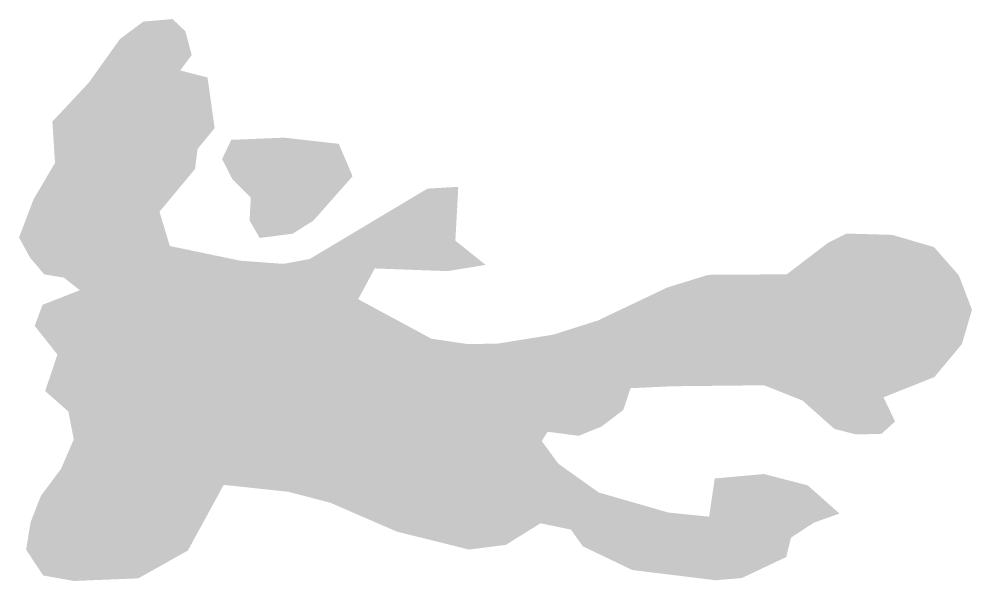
# Model space of a CAD drawing. Header units: inches. Extents: x -180 to 180, y -58 to 84.
# Drawn here: x 68.77 to 70.555, y -49.71 to -48.656 of the extents above; entities that cross this region are included whole.
import ezdxf

# ---------------------------------------------------------------- set-up
doc = ezdxf.new("R2010")
doc.units = ezdxf.units.IN
doc.header["$MEASUREMENT"] = 0

msp = doc.modelspace()

# ---------------------------------------------------------------- hatches: boundary and pattern name
for points in [[(69.1849, -49.1096), (69.2651, -49.1154), (69.3143, -49.1063), (69.535, -48.9743), (69.5928, -48.971), (69.5873, -49.072), (69.644, -49.1174), (69.5723, -49.129), (69.4362, -49.124), (69.4051, -49.1817), (69.5424, -49.2557), (69.6107, -49.2658), (69.6666, -49.2649), (69.7707, -49.2481), (69.8544, -49.2216), (69.984, -49.1599), (70.0613, -49.136), (70.2084, -49.135), (70.285, -49.0765), (70.3202, -49.0586), (70.4062, -49.0611), (70.4843, -49.0839), (70.5309, -49.1369), (70.5555, -49.2015), (70.5368, -49.2655), (70.4851, -49.3276), (70.3898, -49.3656), (70.4114, -49.4109), (70.3861, -49.434), (70.3384, -49.4353), (70.2977, -49.4248), (70.2378, -49.3716), (70.1658, -49.343), (69.9932, -49.3449), (69.9156, -49.3485), (69.9021, -49.3893), (69.8611, -49.4205), (69.8184, -49.4377), (69.76, -49.4302), (69.7492, -49.4476), (69.7803, -49.4901), (69.856, -49.544), (69.9864, -49.5816), (70.0629, -49.5894), (70.0734, -49.5178), (70.1658, -49.5094), (70.2478, -49.5307), (70.3071, -49.5835), (70.2588, -49.6008), (70.2162, -49.6288), (70.2074, -49.665), (70.1243, -49.7044), (70.0751, -49.7086), (69.9189, -49.6894), (69.8261, -49.6449), (69.8039, -49.6136), (69.7467, -49.6018), (69.682, -49.6422), (69.6129, -49.651), (69.4776, -49.6174), (69.3527, -49.5632), (69.2746, -49.5428), (69.1531, -49.5297), (69.0859, -49.6529), (68.993, -49.705), (68.8727, -49.7099), (68.8147, -49.6996), (68.7828, -49.6513), (68.7912, -49.5996), (68.8105, -49.5502), (68.8483, -49.4996), (68.8721, -49.4443), (68.8619, -49.3922), (68.8185, -49.3539), (68.8414, -49.2854), (68.7988, -49.2316), (68.8136, -49.1921), (68.8834, -49.1649), (68.8538, -49.1413), (68.8167, -49.1351), (68.7901, -49.1037), (68.7695, -49.0659), (68.7966, -48.9947), (68.8369, -48.9262), (68.832, -48.8487), (68.9003, -48.7756), (68.9587, -48.6938), (69.0024, -48.6612), (69.0572, -48.6564), (69.0812, -48.6793), (69.0931, -48.7239), (69.0716, -48.7528), (69.1228, -48.766), (69.1361, -48.861), (69.1041, -48.8999), (69.0994, -48.9376), (69.0327, -49.0176), (69.0521, -49.0819), (69.1849, -49.1096)], [(69.2824, -49.0589), (69.2206, -49.0668), (69.2016, -49.0343), (69.2039, -48.9912), (69.1695, -48.957), (69.1501, -48.919), (69.1672, -48.8829), (69.2664, -48.8788), (69.3688, -48.8904), (69.3947, -48.9512), (69.3212, -49.0343), (69.2824, -49.0589)]]:
    msp.add_hatch(color=256).paths.add_polyline_path(points, flags=0)

doc.saveas('drawing.dxf')
